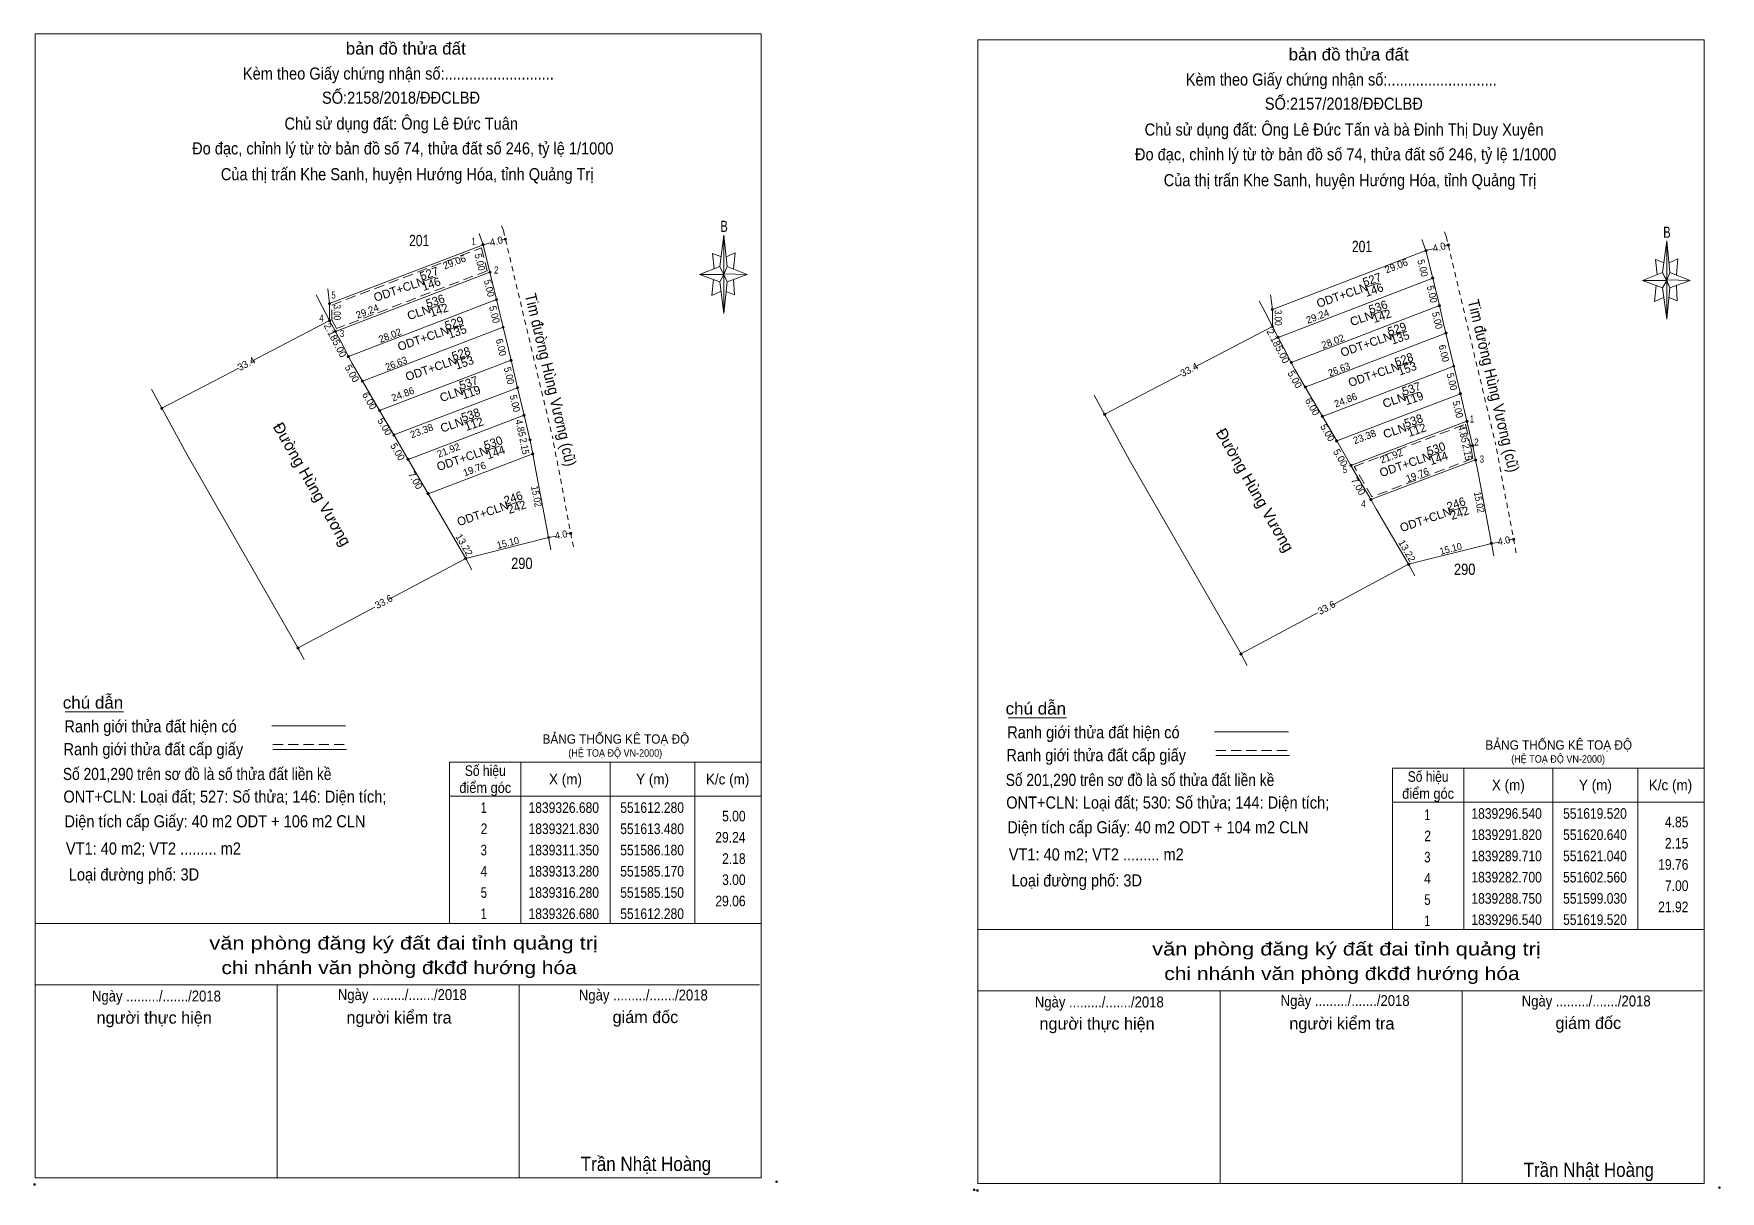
# Model space of a CAD drawing. Header units: metres. Extents: x 549542 to 551628, y 1839142 to 1839355.
# Drawn here: x 549717.5 to 550015.4, y 1839142 to 1839346.4 of the extents above; entities that cross this region are included whole.
import ezdxf
from ezdxf.enums import TextEntityAlignment as Align

# ---------------------------------------------------------------- set-up
doc = ezdxf.new("R2010")
doc.units = ezdxf.units.M
doc.header["$LTSCALE"] = 0.6
doc.header["$PDMODE"] = 32
doc.header["$PDSIZE"] = 0.3
doc.linetypes.add('MEDIUM_DASHED', pattern=[4.5, 3, -1.5])
doc.linetypes.add('SHORT_DASHED', pattern=[2.7, 1.5, -1.2])
for name, color, linetype, lineweight in [('1', 7, 'Continuous', 13), ('10', 7, 'Continuous', 13), ('17', 7, 'Continuous', 13), ('5', 7, 'Continuous', 13), ('55', 7, 'Continuous', 13), ('6', 7, 'Continuous', 13), ('63', 7, 'Continuous', 13)]:
    doc.layers.add(name, color=color, linetype=linetype, lineweight=lineweight)

msp = doc.modelspace()

# ---------------------------------------------------------------- hatches: boundary and pattern name
at = {"layer": '1'}
for points in [[(549801.03, 1839310.12, 1), (549800.63, 1839310.12, 1)], [(549967.58, 1839309.07, 1), (549967.18, 1839309.07, 1)], [(549740.34, 1839280.25, 1), (549739.94, 1839280.25, 1)], [(549906.89, 1839279.2, 1), (549906.49, 1839279.2, 1)], [(549812.58, 1839258.17, 1), (549812.18, 1839258.17, 1)], [(549979.13, 1839257.12, 1), (549978.73, 1839257.12, 1)], [(549764.41, 1839237.91, 1), (549764.01, 1839237.91, 1)], [(549930.96, 1839236.86, 1), (549930.56, 1839236.86, 1)]]:
    msp.add_hatch(color=256, dxfattribs=at).paths.add_polyline_path(points)
at = {"layer": '63'}
for points in [[(549797.09, 1839309.15, 1), (549796.69, 1839309.15, 1)], [(549963.64, 1839308.1, 1), (549963.24, 1839308.1, 1)], [(549798.29, 1839304.3, 1), (549797.89, 1839304.3, 1)], [(549964.84, 1839303.25, 1), (549964.44, 1839303.25, 1)], [(549769.96, 1839298.75, 1), (549769.56, 1839298.75, 1)], [(549799.46, 1839299.44, 1), (549799.06, 1839299.44, 1)], [(549966.01, 1839298.39, 1), (549965.61, 1839298.39, 1)], [(549769.98, 1839295.75, 1), (549769.58, 1839295.75, 1)], [(549936.51, 1839297.7, 1), (549936.11, 1839297.7, 1)], [(549770.99, 1839293.82, 1), (549770.59, 1839293.82, 1)], [(549800.63, 1839294.58, 1), (549800.23, 1839294.58, 1)], [(549936.53, 1839294.7, 1), (549936.13, 1839294.7, 1)], [(549937.54, 1839292.77, 1), (549937.14, 1839292.77, 1)], [(549967.18, 1839293.53, 1), (549966.78, 1839293.53, 1)], [(549773.3, 1839289.39, 1), (549772.9, 1839289.39, 1)], [(549802.02, 1839288.74, 1), (549801.62, 1839288.74, 1)], [(549939.85, 1839288.34, 1), (549939.45, 1839288.34, 1)], [(549968.57, 1839287.69, 1), (549968.17, 1839287.69, 1)], [(549775.77, 1839285.04, 1), (549775.37, 1839285.04, 1)], [(549803.17, 1839283.87, 1), (549802.77, 1839283.87, 1)], [(549942.32, 1839283.99, 1), (549941.92, 1839283.99, 1)], [(549969.72, 1839282.82, 1), (549969.32, 1839282.82, 1)], [(549778.8, 1839279.86, 1), (549778.4, 1839279.86, 1)], [(549804.33, 1839279.01, 1), (549803.93, 1839279.01, 1)], [(549945.35, 1839278.81, 1), (549944.95, 1839278.81, 1)], [(549970.88, 1839277.96, 1), (549970.48, 1839277.96, 1)], [(549781.32, 1839275.54, 1), (549780.92, 1839275.54, 1)], [(549805.3601, 1839274.6819, 1), (549804.9601, 1839274.6819, 1)], [(549947.87, 1839274.49, 1), (549947.47, 1839274.49, 1)], [(549805.85, 1839272.18, 1), (549805.45, 1839272.18, 1)], [(549971.9101, 1839273.6319, 1), (549971.5101, 1839273.6319, 1)], [(549783.84, 1839271.22, 1), (549783.44, 1839271.22, 1)], [(549950.39, 1839270.17, 1), (549949.99, 1839270.17, 1)], [(549972.4, 1839271.13, 1), (549972, 1839271.13, 1)], [(549787.37, 1839265.17, 1), (549786.97, 1839265.17, 1)], [(549953.92, 1839264.12, 1), (549953.52, 1839264.12, 1)], [(549808.66, 1839257.43, 1), (549808.26, 1839257.43, 1)], [(549794.02, 1839253.74, 1), (549793.62, 1839253.74, 1)], [(549975.21, 1839256.38, 1), (549974.81, 1839256.38, 1)], [(549960.57, 1839252.69, 1), (549960.17, 1839252.69, 1)]]:
    msp.add_hatch(color=256, dxfattribs=at).paths.add_polyline_path(points)

# ---------------------------------------------------------------- linework, layer by layer
at = {"layer": '1'}
for centre in [(549800.83, 1839310.12), (549967.38, 1839309.07), (549740.14, 1839280.25), (549906.69, 1839279.2), (549812.38, 1839258.17), (549978.93, 1839257.12), (549764.21, 1839237.91), (549930.76, 1839236.86)]:
    msp.add_circle(centre, 0.2, dxfattribs=at)
at = {"layer": '10'}
for p, q in [((549796.89, 1839309.15), (549796.17, 1839311.14)), ((549769.76, 1839298.75), (549796.89, 1839309.15)), ((549798.18, 1839309.47), (549796.89, 1839309.15)), ((549800.83, 1839310.12), (549800.04, 1839309.93)), ((549936.31, 1839297.7), (549963.44, 1839308.1)), ((549963.44, 1839308.1), (549962.72, 1839310.09)), ((549964.73, 1839308.42), (549963.44, 1839308.1)), ((549967.38, 1839309.07), (549966.59, 1839308.88)), ((549769.44, 1839301.33), (549769.76, 1839298.75)), ((549769.76, 1839298.75), (549769.78, 1839295.75)), ((549935.99, 1839300.28), (549936.31, 1839297.7)), ((549755.9, 1839288.49), (549769.78, 1839295.75)), ((549799.96, 1839296.51), (549800.43, 1839294.58)), ((549936.31, 1839297.7), (549936.33, 1839294.7)), ((549800.43, 1839294.58), (549801.82, 1839288.74)), ((549922.45, 1839287.44), (549936.33, 1839294.7)), ((549966.51, 1839295.46), (549966.98, 1839293.53)), ((549966.98, 1839293.53), (549968.37, 1839287.69)), ((549740.14, 1839280.25), (549753.72, 1839287.35)), ((549773.75, 1839288.15), (549774.57, 1839286.75)), ((549774.57, 1839286.75), (549775.57, 1839285.04)), ((549801.82, 1839288.74), (549802.97, 1839283.87)), ((549940.3, 1839287.1), (549941.12, 1839285.7)), ((549968.37, 1839287.69), (549969.52, 1839282.82)), ((549775.57, 1839285.04), (549778.6, 1839279.86)), ((549906.69, 1839279.2), (549920.27, 1839286.3)), ((549941.12, 1839285.7), (549942.12, 1839283.99)), ((549942.12, 1839283.99), (549945.15, 1839278.81)), ((549778.6, 1839279.86), (549781.12, 1839275.54)), ((549945.15, 1839278.81), (549947.67, 1839274.49)), ((549804.59, 1839277.05), (549805.25, 1839274.29)), ((549971.14, 1839276), (549971.8, 1839273.24)), ((549808.46, 1839257.43), (549806.03, 1839270.2)), ((549975.01, 1839256.38), (549972.58, 1839269.15)), ((549788.18, 1839263.43), (549793.82, 1839253.74)), ((549954.73, 1839262.38), (549960.37, 1839252.69)), ((549808.46, 1839257.43), (549793.82, 1839253.74)), ((549809.8, 1839257.68), (549808.46, 1839257.43)), ((549808.87, 1839255.26), (549808.46, 1839257.43)), ((549812.38, 1839258.17), (549811.42, 1839257.99)), ((549978.93, 1839257.12), (549977.97, 1839256.94)), ((549975.01, 1839256.38), (549960.37, 1839252.69)), ((549976.35, 1839256.63), (549975.01, 1839256.38)), ((549975.42, 1839254.21), (549975.01, 1839256.38)), ((549780.3, 1839246.51), (549793.82, 1839253.74)), ((549794.9, 1839251.72), (549793.82, 1839253.74)), ((549946.85, 1839245.46), (549960.37, 1839252.69)), ((549961.45, 1839250.67), (549960.37, 1839252.69)), ((549764.21, 1839237.91), (549777.76, 1839245.15)), ((549930.76, 1839236.86), (549944.31, 1839244.1)), ((549765.28, 1839235.88), (549763.88, 1839238.49)), ((549931.83, 1839234.83), (549930.43, 1839237.44))]:
    msp.add_line(p, q, dxfattribs=at)
at = {"layer": '10', "linetype": 'SHORT_DASHED'}
for p, q in [((549800.47, 1839311.65), (549799.92, 1839313.05)), ((549800.47, 1839311.65), (549809.18, 1839275.04)), ((549967.02, 1839310.6), (549966.47, 1839312)), ((549967.02, 1839310.6), (549975.73, 1839273.99)), ((549812.83, 1839255.77), (549809.18, 1839275.04)), ((549979.38, 1839254.72), (549975.73, 1839273.99))]:
    msp.add_line(p, q, dxfattribs=at)
at = {"layer": '10'}
for points in [[(549796.89, 1839309.15), (549798.09, 1839304.3), (549798.57, 1839302.35)], [(549963.44, 1839308.1), (549964.64, 1839303.25), (549965.12, 1839301.3)], [(549798.57, 1839302.35), (549799.26, 1839299.44), (549799.96, 1839296.51)], [(549769.78, 1839295.75), (549768.47, 1839298.25), (549767.42, 1839300.27)], [(549936.33, 1839294.7), (549935.02, 1839297.2), (549933.97, 1839299.22)], [(549965.12, 1839301.3), (549965.81, 1839298.39), (549966.51, 1839295.46)], [(549771.73, 1839292.03), (549770.79, 1839293.82), (549769.78, 1839295.75)], [(549938.28, 1839290.98), (549937.34, 1839292.77), (549936.33, 1839294.7)], [(549771.73, 1839292.03), (549773.1, 1839289.39), (549773.75, 1839288.15)], [(549938.28, 1839290.98), (549939.65, 1839288.34), (549940.3, 1839287.1)], [(549763.88, 1839238.49), (549744.54, 1839272.13), (549738.31, 1839283.63)], [(549802.97, 1839283.87), (549804.13, 1839279.01), (549804.59, 1839277.05)], [(549930.43, 1839237.44), (549911.09, 1839271.08), (549904.86, 1839282.58)], [(549969.52, 1839282.82), (549970.68, 1839277.96), (549971.14, 1839276)], [(549781.12, 1839275.54), (549783.64, 1839271.22), (549784.65, 1839269.48)], [(549806.03, 1839270.2), (549805.65, 1839272.18), (549805.25, 1839274.29)], [(549947.67, 1839274.49), (549950.19, 1839270.17), (549951.2, 1839268.43)], [(549972.58, 1839269.15), (549972.2, 1839271.13), (549971.8, 1839273.24)], [(549784.65, 1839269.48), (549787.17, 1839265.17), (549788.18, 1839263.43)], [(549951.2, 1839268.43), (549953.72, 1839264.12), (549954.73, 1839262.38)]]:
    msp.add_lwpolyline(points, dxfattribs=at)
at = {"layer": '17'}
for p, q in [((549723.07, 1839226.62), (549733.39, 1839226.62)), ((549889.62, 1839225.57), (549899.94, 1839225.57))]:
    msp.add_line(p, q, dxfattribs=at)
at = {"layer": '5'}
for p, q in [((549838.7, 1839305.29), (549839.42, 1839310.85)), ((550005.25, 1839304.24), (550005.97, 1839309.8)), ((549839.99, 1839305.29), (549843.55, 1839303.86)), ((549838.7, 1839302.58), (549835.14, 1839303.86)), ((549839.99, 1839302.58), (549839.42, 1839297.02)), ((549841.13, 1839303.01), (549841.27, 1839300.3)), ((550005.25, 1839301.53), (550001.69, 1839302.81)), ((550006.54, 1839301.53), (550005.97, 1839295.97)), ((550006.54, 1839304.24), (550010.1, 1839302.81)), ((550007.68, 1839301.96), (550007.82, 1839299.25)), ((549841.27, 1839300.3), (549839.84, 1839300.87)), ((550007.82, 1839299.25), (550006.39, 1839299.82)), ((549717.76, 1839189.24), (549846.01, 1839189.24)), ((549884.31, 1839188.19), (550012.56, 1839188.19)), ((549717.76, 1839178.41), (549845.72, 1839178.41)), ((549717.76, 1839178.41), (549845.72, 1839178.41)), ((549717.76, 1839178.41), (549845.72, 1839178.41)), ((549760.51, 1839144.35), (549760.51, 1839178.41)), ((549803.26, 1839144.35), (549803.26, 1839178.41)), ((549884.31, 1839177.36), (550012.27, 1839177.36)), ((549884.31, 1839177.36), (550012.27, 1839177.36)), ((549884.31, 1839177.36), (550012.27, 1839177.36)), ((549927.06, 1839143.3), (549927.06, 1839177.36)), ((549969.81, 1839143.3), (549969.81, 1839177.36))]:
    msp.add_line(p, q, dxfattribs=at)
for points in [[(549717.76, 1839346.41), (549846.01, 1839346.41), (549846.01, 1839144.35), (549717.76, 1839144.35)], [(549884.31, 1839345.36), (550012.56, 1839345.36), (550012.56, 1839143.3), (549884.31, 1839143.3)], [(549839.42, 1839310.85), (549839.99, 1839305.29), (549839.42, 1839303.86)], [(550005.97, 1839309.8), (550006.54, 1839304.24), (550005.97, 1839302.81)], [(549839.42, 1839303.86), (549835.14, 1839303.86), (549838.7, 1839305.29), (549839.99, 1839302.58), (549843.55, 1839303.86), (549839.42, 1839304.01)], [(549839.42, 1839303.86), (549839.42, 1839297.02), (549838.7, 1839302.58)], [(550005.97, 1839302.81), (550001.69, 1839302.81), (550005.25, 1839304.24), (550006.54, 1839301.53), (550010.1, 1839302.81), (550005.97, 1839302.96)], [(550005.97, 1839302.81), (550005.97, 1839295.97), (550005.25, 1839301.53)]]:
    msp.add_lwpolyline(points, close=True, dxfattribs=at)
for points in [[(549838.99, 1839307), (549837.42, 1839307.57), (549837.71, 1839304.86)], [(549839.84, 1839307), (549841.41, 1839307.71), (549841.13, 1839304.86)], [(549839.42, 1839303.86), (549838.7, 1839305.29), (549835.14, 1839303.86)], [(550005.54, 1839305.95), (550003.97, 1839306.52), (550004.26, 1839303.81)], [(550006.39, 1839305.95), (550007.96, 1839306.66), (550007.68, 1839303.81)], [(549837.56, 1839303.01), (549837.28, 1839300.16), (549838.85, 1839300.87)], [(549839.42, 1839303.86), (549839.99, 1839302.58), (549843.55, 1839303.86)], [(550005.97, 1839302.81), (550005.25, 1839304.24), (550001.69, 1839302.81)], [(550004.11, 1839301.96), (550003.83, 1839299.11), (550005.4, 1839299.82)], [(550005.97, 1839302.81), (550006.54, 1839301.53), (550010.1, 1839302.81)], [(549846.01, 1839144.35), (549717.76, 1839144.35), (549717.76, 1839178.41)], [(550012.56, 1839143.3), (549884.31, 1839143.3), (549884.31, 1839177.36)]]:
    msp.add_lwpolyline(points, dxfattribs=at)
for p in [(549717.66, 1839143.15), (549883.64, 1839142.21), (549884.21, 1839142.1)]:
    msp.add_point(p, dxfattribs=at)
at = {"layer": '55'}
for p, q in [((549798.09, 1839304.3), (549770.79, 1839293.82)), ((549964.64, 1839303.25), (549937.34, 1839292.77)), ((549799.26, 1839299.44), (549773.1, 1839289.39)), ((549965.81, 1839298.39), (549939.65, 1839288.34)), ((549775.57, 1839285.04), (549800.43, 1839294.58)), ((549942.12, 1839283.99), (549966.98, 1839293.53)), ((549801.82, 1839288.74), (549778.6, 1839279.86)), ((549968.37, 1839287.69), (549945.15, 1839278.81)), ((549781.12, 1839275.54), (549802.97, 1839283.87)), ((549947.67, 1839274.49), (549969.52, 1839282.82)), ((549804.13, 1839279.01), (549783.64, 1839271.22)), ((549970.68, 1839277.96), (549950.19, 1839270.17)), ((549805.65, 1839272.18), (549787.17, 1839265.17)), ((549972.2, 1839271.13), (549953.72, 1839264.12))]:
    msp.add_line(p, q, dxfattribs=at)
at = {"layer": '55', "linetype": 'MEDIUM_DASHED'}
for points in [[(549796.61, 1839308.61), (549797.62, 1839304.55), (549770.98, 1839294.32), (549770.18, 1839295.85), (549770.16, 1839298.48)], [(549970.4, 1839277.42), (549971.41, 1839273.16), (549971.74, 1839271.39), (549953.89, 1839264.61), (549950.77, 1839269.96)]]:
    msp.add_lwpolyline(points, close=True, dxfattribs=at)
at = {"layer": '6'}
for p, q in [((549759.55, 1839224.15), (549772.59, 1839224.15)), ((549926.1, 1839223.1), (549939.14, 1839223.1)), ((549759.76, 1839219.97), (549772.78, 1839219.97)), ((549926.31, 1839218.92), (549939.33, 1839218.92))]:
    msp.add_line(p, q, dxfattribs=at)
at = {"layer": '6', "linetype": 'MEDIUM_DASHED'}
for p, q in [((549759.76, 1839220.85), (549772.87, 1839220.85)), ((549926.31, 1839219.8), (549939.42, 1839219.8))]:
    msp.add_line(p, q, dxfattribs=at)
at = {"layer": '6'}
for p in [(549848.73, 1839143.64), (550015.28, 1839142.59)]:
    msp.add_point(p, dxfattribs=at)
at = {"layer": '63'}
for p, q in [((549786.18, 1839302.65), (549788.44, 1839303.43)), ((549952.73, 1839301.6), (549954.99, 1839302.38)), ((549787.46, 1839297.85), (549789.72, 1839298.63)), ((549954.01, 1839296.8), (549956.27, 1839297.58)), ((549790.63, 1839294.03), (549792.89, 1839294.81)), ((549957.18, 1839292.98), (549959.44, 1839293.76)), ((549792.12, 1839288.72), (549794.38, 1839289.5)), ((549958.67, 1839287.67), (549960.93, 1839288.45)), ((549793.17, 1839283.31), (549795.43, 1839284.09)), ((549959.72, 1839282.26), (549961.98, 1839283.04)), ((549793.5, 1839277.7), (549795.76, 1839278.48)), ((549960.05, 1839276.65), (549962.31, 1839277.43)), ((549797.5, 1839272.8), (549799.76, 1839273.58)), ((549964.05, 1839271.75), (549966.31, 1839272.53)), ((549801.12, 1839263.05), (549803.38, 1839263.83)), ((549967.67, 1839262), (549969.93, 1839262.78)), ((549803.57, 1839217.74), (549803.57, 1839189.24)), ((549819.31, 1839217.74), (549819.31, 1839189.24)), ((549834.31, 1839217.74), (549834.31, 1839189.24)), ((549970.12, 1839216.69), (549970.12, 1839188.19)), ((549985.86, 1839216.69), (549985.86, 1839188.19)), ((550000.86, 1839216.69), (550000.86, 1839188.19)), ((549790.97, 1839211.74), (549846.01, 1839211.74)), ((549957.52, 1839210.69), (550012.56, 1839210.69))]:
    msp.add_line(p, q, dxfattribs=at)
for points in [[(549790.97, 1839217.74), (549846.01, 1839217.74), (549846.01, 1839189.24), (549790.97, 1839189.24)], [(549957.52, 1839216.69), (550012.56, 1839216.69), (550012.56, 1839188.19), (549957.52, 1839188.19)]]:
    msp.add_lwpolyline(points, close=True, dxfattribs=at)
for centre in [(549796.89, 1839309.15), (549963.44, 1839308.1), (549798.09, 1839304.3), (549964.64, 1839303.25), (549769.76, 1839298.75), (549799.26, 1839299.44), (549965.81, 1839298.39), (549769.78, 1839295.75), (549936.31, 1839297.7), (549770.79, 1839293.82), (549800.43, 1839294.58), (549936.33, 1839294.7), (549937.34, 1839292.77), (549966.98, 1839293.53), (549773.1, 1839289.39), (549801.82, 1839288.74), (549939.65, 1839288.34), (549968.37, 1839287.69), (549775.57, 1839285.04), (549802.97, 1839283.87), (549942.12, 1839283.99), (549969.52, 1839282.82), (549778.6, 1839279.86), (549804.13, 1839279.01), (549945.15, 1839278.81), (549970.68, 1839277.96), (549781.12, 1839275.54), (549805.1601, 1839274.6819), (549947.67, 1839274.49), (549805.65, 1839272.18), (549971.7101, 1839273.6319), (549783.64, 1839271.22), (549950.19, 1839270.17), (549972.2, 1839271.13), (549787.17, 1839265.17), (549953.72, 1839264.12), (549808.46, 1839257.43), (549793.82, 1839253.74), (549975.01, 1839256.38), (549960.37, 1839252.69)]:
    msp.add_circle(centre, 0.2, dxfattribs=at)

# ---------------------------------------------------------------- texts
at = {"layer": '1'}
for s, height, p in [('527', 1.499, (549787.6048, 1839303.3284)), ('ODT+CLN', 1.499, (549782.3248, 1839300.5746)), ('146', 1.499, (549787.9548, 1839301.5053)), ('ODT+CLN', 1.499, (549948.8748, 1839299.5246)), ('527', 1.5, (549954.1548, 1839302.2784)), ('146', 1.5, (549954.5048, 1839300.4553)), ('536', 1.499, (549788.6848, 1839298.4853)), ('142', 1.499, (549789.3348, 1839296.8853)), ('536', 1.5, (549955.2348, 1839297.4353)), ('529', 1.499, (549792.0198, 1839294.6136)), ('142', 1.5, (549955.8848, 1839295.8353)), ('ODT+CLN', 1.499, (549786.5448, 1839291.9046)), ('135', 1.499, (549792.5598, 1839293.0767)), ('ODT+CLN', 1.5, (549953.0948, 1839290.8546)), ('529', 1.5, (549958.5698, 1839293.5636)), ('135', 1.5, (549959.1098, 1839292.0267)), ('528', 1.5, (549793.2448, 1839289.2184)), ('528', 1.5, (549959.7948, 1839288.1684)), ('ODT+CLN', 1.499, (549787.9248, 1839286.5746)), ('153', 1.5, (549793.8248, 1839287.6149)), ('ODT+CLN', 1.499, (549954.4748, 1839285.5246)), ('153', 1.5, (549960.3748, 1839286.5649)), ('537', 1.499, (549794.5598, 1839284.0367)), ('119', 1.499, (549795.0248, 1839282.3619)), ('537', 1.499, (549961.1148, 1839282.9884)), ('119', 1.499, (549961.5798, 1839281.3136)), ('538', 1.499, (549794.9348, 1839278.3884)), ('112', 1.499, (549795.5148, 1839276.7653)), ('538', 1.5, (549961.4848, 1839277.3384)), ('530', 1.499, (549798.9198, 1839273.4571)), ('112', 1.5, (549962.0648, 1839275.7153)), ('ODT+CLN', 1.499, (549793.4548, 1839270.6746)), ('144', 1.499, (549799.3598, 1839271.7771)), ('ODT+CLN', 1.499, (549960.0048, 1839269.6246)), ('530', 1.5, (549965.4698, 1839272.407)), ('144', 1.5, (549965.9098, 1839270.727)), ('ODT+CLN', 1.5, (549797.0498, 1839260.9463)), ('246', 1.5, (549802.4648, 1839263.7153)), ('242', 1.5, (549803.0848, 1839262.1053)), ('ODT+CLN', 1.5, (549963.5998, 1839259.8963)), ('246', 1.5, (549969.0148, 1839262.6653)), ('242', 1.5, (549969.6348, 1839261.0553))]:
    msp.add_text(s, height=height, rotation=19.087, dxfattribs=at).set_placement(p, align=Align.CENTER)
at = {"layer": '1', "width": 1.05}
for height, p in [(1.499, (549785.7748, 1839296.4876)), (1.5, (549952.3248, 1839295.4376)), (1.499, (549791.5248, 1839282.0176)), (1.5, (549958.0748, 1839280.9676)), (1.499, (549791.6248, 1839276.6276)), (1.5, (549958.1748, 1839275.5776))]:
    msp.add_text('CLN', height=height, rotation=19.087, dxfattribs=at).set_placement(p, align=Align.CENTER)
at = {"layer": '1'}
for s, height, width, p in [('BẢNG THỐNG KÊ TOẠ ĐỘ ', 1.639, 0.95, (549807.39, 1839221.01)), ('BẢNG THỐNG KÊ TOẠ ĐỘ ', 1.639, 0.95, (549973.94, 1839219.96)), ('(HỆ TOẠ ĐỘ VN-2000)', 1.325, 0.9, (549811.95, 1839218.7)), ('(HỆ TOẠ ĐỘ VN-2000)', 1.325, 0.9, (549978.5, 1839217.65))]:
    msp.add_text(s, height=height, dxfattribs=dict(at, width=width)).set_placement(p)
at = {"layer": '10'}
for s, width, p in [('201', 0.8, (549785.595, 1839308.89)), ('201', 0.8, (549952.145, 1839307.84)), ('290', 0.85, (549803.735, 1839251.86)), ('290', 0.85, (549970.285, 1839250.81))]:
    msp.add_text(s, height=2, dxfattribs=dict(at, width=width)).set_placement(p, align=Align.CENTER)
for s, height, rotation, p in [('4.0', 1.25, 13.831, (549799.3706, 1839309.1559)), ('4.0', 1.25, 13.831, (549965.9206, 1839308.1059)), ('33.4', 1.25, 27.607, (549755.3605, 1839287.5603)), ('33.4', 1.25, 27.607, (549921.9105, 1839286.5103)), ('Đường Hùng Vương', 2, 299.895, (549765.8248, 1839266.3484)), ('Đường Hùng Vương', 2, 299.895, (549932.3748, 1839265.2984)), ('33.6', 1.25, 28.13, (549779.6203, 1839245.5381)), ('33.6', 1.25, 28.13, (549946.1703, 1839244.4881))]:
    msp.add_text(s, height=height, rotation=rotation, dxfattribs=at).set_placement(p, align=Align.CENTER)
for s, height, rotation, width, p in [('Tim đường Hùng Vương (cũ)', 2, 283.383, 0.9, (549807.8626, 1839285.0515)), ('Tim đường Hùng Vương (cũ)', 2, 283.383, 0.9, (549974.4126, 1839284.0015)), ('4.0', 1.25, 10.69, 0.95, (549810.7791, 1839257.3075)), ('4.0', 1.25, 10.69, 0.95, (549977.3291, 1839256.2575))]:
    msp.add_text(s, height=height, rotation=rotation, dxfattribs=dict(at, width=width)).set_placement(p, align=Align.CENTER)
at = {"layer": '5'}
for s, height, width, p in [('bản đồ thửa đất', 2.138, 1.05, (549783.23, 1839342.74)), ('bản đồ thửa đất', 2.138, 1.05, (549949.78, 1839341.69)), ('Kèm theo Giấy chứng nhận số:...........................', 2.138, 0.9, (549781.925, 1839338.31)), ('Kèm theo Giấy chứng nhận số:...........................', 2.138, 0.9, (549948.475, 1839337.26)), ('SỐ:2158/2018/ĐĐCLBĐ', 2.14, 0.9, (549782.385, 1839334.04)), ('SỐ:2157/2018/ĐĐCLBĐ', 2.14, 0.9, (549948.935, 1839332.99)), ('Chủ sử dụng đất: Ông Lê Đức Tuân', 2.14, 0.9, (549782.43, 1839329.47)), ('Chủ sử dụng đất: Ông Lê Đức Tấn và bà Đinh Thị Duy Xuyên', 2.14, 0.9, (549948.975, 1839328.42)), ('Đo đạc, chỉnh lý từ tờ bản đồ số 74, thửa đất số 246, tỷ lệ 1/1000 ', 2.14, 0.9, (549783.065, 1839325.09)), ('Đo đạc, chỉnh lý từ tờ bản đồ số 74, thửa đất số 246, tỷ lệ 1/1000 ', 2.14, 0.9, (549949.615, 1839324.04)), ('Của thị trấn Khe Sanh, huyện Hướng Hóa, tỉnh Quảng Trị', 2.14, 0.9, (549783.485, 1839320.53)), ('Của thị trấn Khe Sanh, huyện Hướng Hóa, tỉnh Quảng Trị', 2.14, 0.9, (549950.035, 1839319.48)), ('B', 1.963, 0.75, (549839.46, 1839311.41)), ('B', 1.963, 0.75, (550006.01, 1839310.36)), ('văn phòng đăng ký đất đai tỉnh quảng trị', 2.308, 1.25, (549782.845, 1839184.65)), ('văn phòng đăng ký đất đai tỉnh quảng trị', 2.308, 1.25, (549949.395, 1839183.6)), ('chi nhánh văn phòng đkđđ hướng hóa', 2.308, 1.2, (549782.055, 1839180.31)), ('chi nhánh văn phòng đkđđ hướng hóa', 2.308, 1.2, (549948.605, 1839179.26)), ('Ngày ........./......./2018', 1.924, 0.9, (549739.185, 1839175.47)), ('Ngày ........./......./2018', 1.924, 0.9, (549782.615, 1839175.73)), ('Ngày ........./......./2018', 1.924, 0.9, (549825.195, 1839175.65)), ('Ngày ........./......./2018', 1.924, 0.9, (549905.735, 1839174.42)), ('Ngày ........./......./2018', 1.924, 0.9, (549949.165, 1839174.68)), ('Ngày ........./......./2018', 1.924, 0.9, (549991.745, 1839174.6)), ('Trần Nhật Hoàng', 2.494, 0.9, (549825.655, 1839145.54)), ('Trần Nhật Hoàng', 2.494, 0.9, (549992.205, 1839144.49))]:
    msp.add_text(s, height=height, dxfattribs=dict(at, width=width)).set_placement(p, align=Align.CENTER)
for s, height, p in [('người thực hiện', 2.14, (549738.79, 1839171.55)), ('người kiểm tra', 2.138, (549782.04, 1839171.58)), ('giám đốc', 2.138, (549825.57, 1839171.66)), ('người thực hiện', 2.14, (549905.34, 1839170.5)), ('người kiểm tra', 2.138, (549948.59, 1839170.53)), ('giám đốc', 2.138, (549992.12, 1839170.61))]:
    msp.add_text(s, height=height, dxfattribs=at).set_placement(p, align=Align.CENTER)
at = {"layer": '6'}
for s, height, width, p in [('chú dẫn', 2.138, 1.05, (549722.64, 1839227.21)), ('chú dẫn', 2.138, 1.05, (549889.19, 1839226.16)), ('Ranh giới thửa đất hiện có ', 2.138, 0.9, (549722.92, 1839223)), ('Ranh giới thửa đất hiện có ', 2.138, 0.9, (549889.47, 1839221.95)), ('Ranh giới thửa đất cấp giấy', 2.138, 0.9, (549722.77, 1839218.97)), ('Ranh giới thửa đất cấp giấy', 2.138, 0.9, (549889.32, 1839217.92)), ('Số 201,290 trên sơ đồ là số thửa đất liền kề', 2.14, 0.85, (549722.66, 1839214.59)), ('Số 201,290 trên sơ đồ là số thửa đất liền kề', 2.14, 0.85, (549889.21, 1839213.54)), ('ONT+CLN: Loại đất; 527: Số thửa; 146: Diện tích;', 2.14, 0.9, (549722.75, 1839210.59)), ('ONT+CLN: Loại đất; 530: Số thửa; 144: Diện tích;', 2.14, 0.9, (549889.3, 1839209.54)), ('Diện tích cấp Giấy: 40 m2 ODT + 106 m2 CLN', 2.14, 0.9, (549722.94, 1839206.23)), ('Diện tích cấp Giấy: 40 m2 ODT + 104 m2 CLN', 2.14, 0.9, (549889.49, 1839205.18)), ('VT1: 40 m2; VT2 ......... m2', 2.14, 0.9, (549723.19, 1839201.43)), ('VT1: 40 m2; VT2 ......... m2', 2.14, 0.9, (549889.74, 1839200.38)), ('Loại đường phố: 3D', 2.14, 0.9, (549723.7, 1839196.84)), ('Loại đường phố: 3D', 2.14, 0.9, (549890.25, 1839195.79))]:
    msp.add_text(s, height=height, dxfattribs=dict(at, width=width)).set_placement(p)
at = {"layer": '63'}
for s, height, width, p in [(' 1', 1.25, 0.75, (549795.58, 1839309.13)), (' 2', 1.25, 0.85, (549799.61, 1839304.05)), (' 5', 1.25, 0.8, (549770.84, 1839299.61)), (' 4', 1.25, 0.85, (549768.73, 1839295.54)), (' 3', 1.25, 0.8, (549772.35, 1839292.84)), (' 1', 1.25, 0.75, (549971.92, 1839277.73)), (' 2', 1.25, 0.85, (549972.76, 1839273.66)), (' 3', 1.25, 0.8, (549973.7, 1839270.66)), (' 5', 1.25, 0.8, (549949.51, 1839268.8)), (' 4', 1.25, 0.85, (549952.8, 1839262.78)), ('5.00', 1.875, 0.85, (549843.26, 1839207.28)), ('4.85', 1.875, 0.85, (550009.8, 1839206.24)), ('29.24', 1.875, 0.85, (549843.24, 1839203.54)), ('2.15', 1.875, 0.85, (550009.8, 1839202.49)), ('2.18', 1.875, 0.85, (549843.26, 1839199.78)), ('19.76', 1.875, 0.85, (550009.8, 1839198.74)), ('3.00', 1.875, 0.85, (549843.26, 1839196.04)), ('7.00', 1.875, 0.85, (550009.81, 1839194.99)), ('29.06', 1.875, 0.85, (549843.25, 1839192.28)), ('21.92', 1.875, 0.85, (550009.8, 1839191.24))]:
    msp.add_text(s, height=height, dxfattribs=dict(at, width=width)).set_placement(p, align=Align.RIGHT)
for s, height, rotation, width, p in [('5.00', 1.249, 283.897, 0.95, (549795.7248, 1839305.925)), ('5.00', 1.249, 283.897, 0.95, (549962.2748, 1839304.875)), ('5.00', 1.25, 283.536, 0.95, (549797.3732, 1839301.3213)), ('5.00', 1.25, 283.536, 0.95, (549963.9232, 1839300.2713)), ('3.00', 1.25, 270.382, 0.85, (549770.4994, 1839297.1892)), ('5.00', 1.25, 283.536, 0.95, (549798.3032, 1839296.6813)), ('3.00', 1.25, 270.382, 0.85, (549936.7194, 1839296.2392)), ('5.00', 1.25, 283.536, 0.95, (549964.8532, 1839295.6313)), ('6.00', 1.249, 283.388, 0.95, (549799.4695, 1839290.8796)), ('6.00', 1.249, 283.388, 0.95, (549966.0195, 1839289.8297)), ('26.63', 1.25, 20.994, 0.95, (549781.7661, 1839287.5938)), ('5.00', 1.25, 283.286, 0.95, (549800.8869, 1839285.8686)), ('26.63', 1.25, 20.994, 0.95, (549948.3161, 1839286.5438)), ('5.00', 1.25, 283.286, 0.95, (549967.4369, 1839284.8186)), ('5.00', 1.25, 283.424, 0.95, (549801.9204, 1839280.9801)), ('5.00', 1.25, 283.424, 0.95, (549968.4704, 1839279.9301)), ('4.85', 1.25, 283.349, 0.95, (549802.9025, 1839276.6243)), ('2.15', 1.25, 280.734, 0.9, (549803.5784, 1839273.4414)), ('4.85', 1.25, 283.349, 0.95, (549969.4525, 1839275.5743)), ('2.15', 1.25, 280.734, 0.9, (549970.1284, 1839272.3914)), ('15.02', 1.25, 280.786, 0.9, (549805.7016, 1839264.572)), ('15.02', 1.25, 280.786, 0.9, (549972.2516, 1839263.522)), ('15.10', 1.25, 14.147, 0.95, (549801.4222, 1839255.892)), ('15.10', 1.25, 14.147, 0.95, (549967.9722, 1839254.842))]:
    msp.add_text(s, height=height, rotation=rotation, dxfattribs=dict(at, width=width)).set_placement(p, align=Align.CENTER)
for s, height, rotation, p in [('29.06', 1.25, 20.974, (549792.0363, 1839305.5046)), ('29.06', 1.25, 20.974, (549958.4263, 1839304.8146)), ('29.24', 1.25, 21.001, (549776.661, 1839296.7974)), ('29.24', 1.25, 21.001, (549944.521, 1839295.9074)), ('2.18', 1.249, 297.624, (549769.4504, 1839293.4496)), ('28.02', 1.25, 21.015, (549780.6759, 1839292.526)), ('2.18', 1.249, 297.624, (549936.0004, 1839292.3996)), ('28.02', 1.25, 21.015, (549947.2259, 1839291.476)), ('5.00', 1.25, 297.54, (549770.981, 1839290.534)), ('5.00', 1.25, 297.54, (549937.531, 1839289.484)), ('5.00', 1.25, 299.589, (549773.1896, 1839286.0986)), ('5.00', 1.25, 299.589, (549939.7396, 1839285.0486)), ('24.86', 1.249, 20.928, (549782.9219, 1839282.1712)), ('6.00', 1.25, 300.325, (549776.2746, 1839281.2606)), ('6.00', 1.25, 300.325, (549942.8246, 1839280.2106)), ('24.86', 1.249, 20.928, (549949.4719, 1839281.1212)), ('5.00', 1.249, 300.256, (549778.9726, 1839276.6898)), ('23.38', 1.25, 20.869, (549786.2624, 1839275.6814)), ('5.00', 1.249, 300.256, (549945.5226, 1839275.6398)), ('23.38', 1.25, 20.869, (549952.8124, 1839274.6314)), ('5.00', 1.249, 300.256, (549781.2527, 1839272.2597)), ('21.92', 1.25, 20.816, (549791.0029, 1839272.2573)), ('5.00', 1.249, 300.256, (549947.8027, 1839271.2097)), ('21.92', 1.25, 20.816, (549957.5529, 1839271.2073)), ('7.00', 1.25, 300.262, (549784.3927, 1839267.2)), ('19.76', 1.249, 20.773, (549795.5935, 1839268.9458)), ('19.76', 1.249, 20.773, (549962.1435, 1839267.8958)), ('7.00', 1.25, 300.262, (549950.9427, 1839266.15)), ('13.22', 1.25, 300.191, (549793.0042, 1839255.8093)), ('13.22', 1.25, 300.191, (549959.5542, 1839254.7593))]:
    msp.add_text(s, height=height, rotation=rotation, dxfattribs=at).set_placement(p, align=Align.CENTER)
for s, width, p in [('Số hiệu', 0.85, (549797.275, 1839215.31)), ('X (m)', 0.95, (549811.445, 1839213.81)), ('Y (m)', 0.95, (549826.825, 1839213.81)), ('K/c (m)', 0.95, (549840.085, 1839213.81)), ('Số hiệu', 0.85, (549963.825, 1839214.27)), ('điểm góc', 0.9, (549797.275, 1839212.31)), ('điểm góc', 0.9, (549963.825, 1839211.27)), ('X (m)', 0.95, (549977.995, 1839212.77)), ('Y (m)', 0.95, (549993.375, 1839212.77)), ('K/c (m)', 0.95, (550006.635, 1839212.77)), (' 1', 0.75, (549796.74, 1839208.78)), ('1839326.680', 0.85, (549811.14, 1839208.78)), ('551612.280', 0.85, (549826.745, 1839208.78)), (' 1', 0.75, (549963.42, 1839207.53)), ('1839296.540', 0.85, (549977.69, 1839207.74)), ('551619.520', 0.85, (549993.295, 1839207.74)), (' 2', 0.85, (549796.75, 1839205.04)), ('1839321.830', 0.85, (549811.14, 1839205.04)), ('551613.480', 0.85, (549826.745, 1839205.04)), (' 3', 0.8, (549796.73, 1839201.28)), ('1839311.350', 0.85, (549811.14, 1839201.28)), ('551586.180', 0.85, (549826.745, 1839201.28)), (' 2', 0.85, (549963.44, 1839203.78)), ('1839291.820', 0.85, (549977.69, 1839203.99)), ('551620.640', 0.85, (549993.295, 1839203.99)), (' 3', 0.8, (549963.41, 1839200.03)), ('1839289.710', 0.85, (549977.69, 1839200.24)), ('551621.040', 0.85, (549993.295, 1839200.24)), (' 4', 0.85, (549796.735, 1839197.54)), ('1839313.280', 0.85, (549811.14, 1839197.54)), ('551585.170', 0.85, (549826.745, 1839197.54)), (' 4', 0.85, (549963.425, 1839196.28)), ('1839282.700', 0.85, (549977.69, 1839196.49)), ('551602.560', 0.85, (549993.295, 1839196.49)), (' 5', 0.8, (549796.745, 1839193.78)), ('1839316.280', 0.85, (549811.14, 1839193.78)), ('551585.150', 0.85, (549826.745, 1839193.78)), (' 5', 0.8, (549963.425, 1839192.53)), ('1839288.750', 0.85, (549977.69, 1839192.74)), ('551599.030', 0.85, (549993.295, 1839192.74)), (' 1', 0.75, (549796.74, 1839190.04)), ('1839326.680', 0.85, (549811.14, 1839190.04)), ('551612.280', 0.85, (549826.745, 1839190.04)), (' 1', 0.75, (549963.42, 1839188.78)), ('1839296.540', 0.85, (549977.69, 1839188.99)), ('551619.520', 0.85, (549993.295, 1839188.99))]:
    msp.add_text(s, height=1.875, dxfattribs=dict(at, width=width)).set_placement(p, align=Align.CENTER)

doc.saveas('drawing.dxf')
